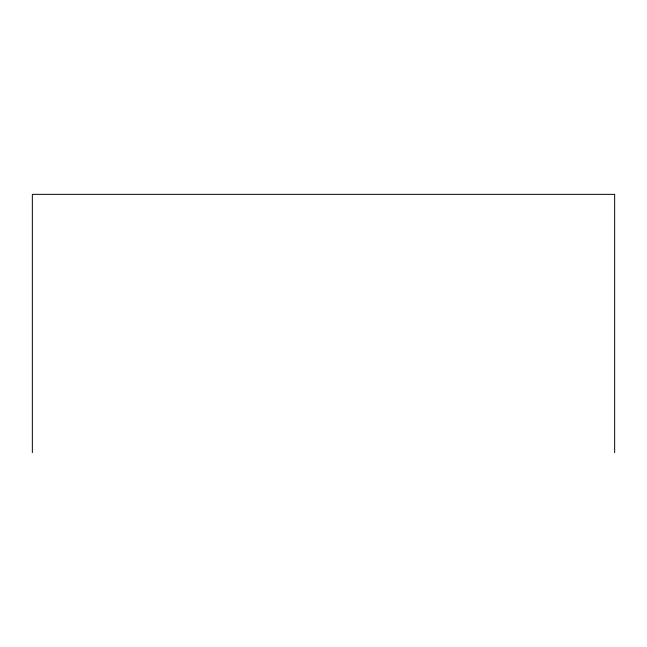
<?xml version="1.0" encoding="UTF-8"?>
<svg xmlns="http://www.w3.org/2000/svg" width="647" height="647" viewBox="0 0 647 647"><rect width="100%" height="100%" fill="white"/><g stroke="black" fill="none" stroke-linecap="round" stroke-linejoin="round"><path stroke-width="0.97" d="M614.65 452.649L614.65 194.351L32.35 194.351L32.35 452.649"/></g></svg>
